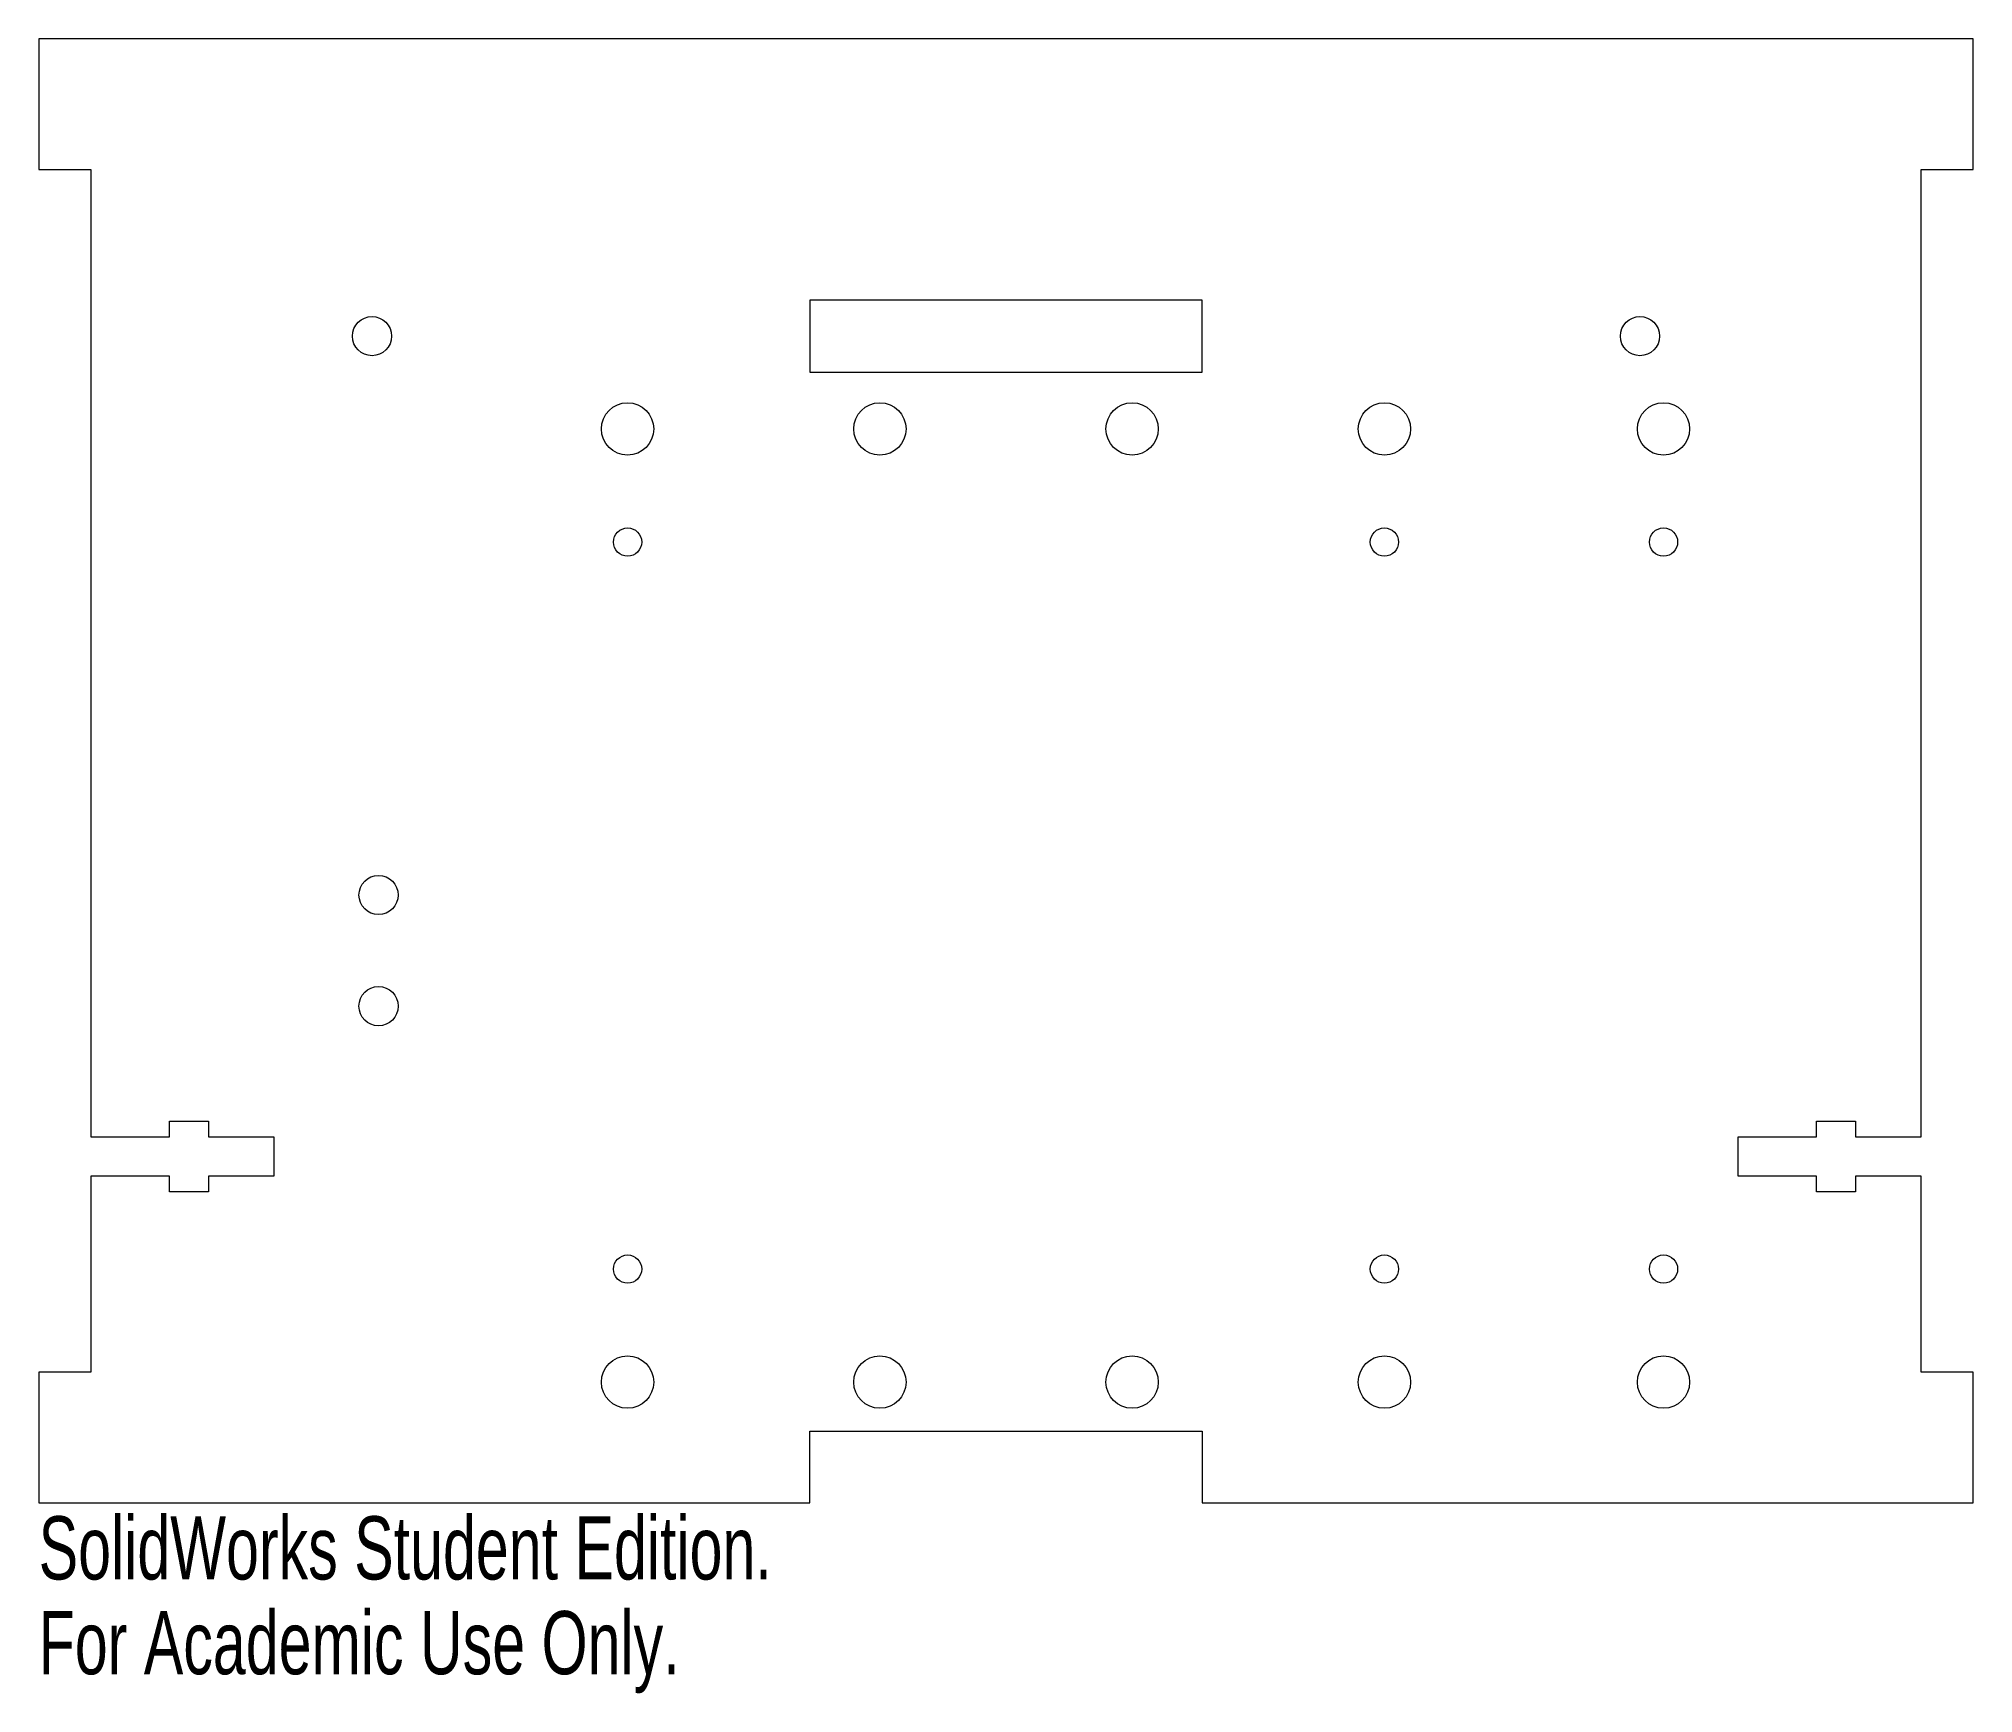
# Model space of a CAD drawing. Header units: millimetres. Extents: x -4 to 144, y -15 to 112.
import ezdxf

# ---------------------------------------------------------------- set-up
doc = ezdxf.new("R2010")
doc.units = ezdxf.units.MM
doc.styles.add('SLDTEXTSTYLE0', font='TXT', dxfattribs={"width": 0.7})

msp = doc.modelspace()

# ---------------------------------------------------------------- linework, layer by layer
at = {"color": 7, "linetype": 'Continuous', "lineweight": 15}
for p, q in [((-4, 112), (-4, 102)), ((144, 112), (-4, 112)), ((144, 102), (144, 112)), ((-4, 102), (0, 102)), ((0, 102), (0, 28)), ((140, 102), (144, 102)), ((140, 28), (140, 102)), ((85, 92), (55, 92)), ((55, 92), (55, 86.5)), ((85, 86.5), (85, 92)), ((55, 86.5), (85, 86.5)), ((6, 29.2), (9, 29.2)), ((6, 28), (6, 29.2)), ((9, 29.2), (9, 28)), ((132, 29.2), (135, 29.2)), ((132, 28), (132, 29.2)), ((135, 29.2), (135, 28)), ((0, 28), (6, 28)), ((9, 28), (14, 28)), ((14, 28), (14, 25)), ((126, 28), (132, 28)), ((126, 25), (126, 28)), ((135, 28), (140, 28)), ((0, 25), (0, 10)), ((6, 25), (0, 25)), ((6, 23.8), (6, 25)), ((9, 23.8), (6, 23.8)), ((9, 25), (9, 23.8)), ((14, 25), (9, 25)), ((132, 25), (126, 25)), ((132, 23.8), (132, 25)), ((135, 23.8), (132, 23.8)), ((135, 25), (135, 23.8)), ((140, 25), (135, 25)), ((140, 10), (140, 25)), ((-4, 10), (-4, 0)), ((0, 10), (-4, 10)), ((144, 10), (140, 10)), ((144, 0), (144, 10)), ((55, 5.5), (85, 5.5)), ((55, 0), (55, 5.5)), ((85, 5.5), (85, 0)), ((-4, 0), (55, 0)), ((85, 0), (144, 0))]:
    msp.add_line(p, q, dxfattribs=at)
for centre, radius in [((21.5, 89.25), 1.5), ((118.5, 89.25), 1.5), ((41.05, 82.15), 2), ((60.35, 82.15), 2), ((79.65, 82.15), 2), ((98.95, 82.15), 2), ((120.3, 82.15), 2), ((41.05, 73.5), 1.08), ((98.95, 73.5), 1.08), ((120.3, 73.5), 1.08), ((22, 46.5), 1.5), ((22, 38), 1.5), ((41.05, 17.89), 1.08), ((98.95, 17.89), 1.08), ((120.3, 17.89), 1.08), ((41.05, 9.245), 2), ((60.35, 9.245), 2), ((79.65, 9.245), 2), ((98.95, 9.245), 2), ((120.3, 9.245), 2)]:
    msp.add_circle(centre, radius, dxfattribs=at)

# ---------------------------------------------------------------- texts
at = {"color": 7, "linetype": 'Continuous', "char_height": 4.83362, "attachment_point": 1, "style": 'SLDTEXTSTYLE0'}
for s, insert in [('SolidWorks Student Edition.', (-4, -1.02)), ('For Academic Use Only.', (-4, -8.27))]:
    msp.add_mtext(s, dxfattribs=dict(at, insert=insert))

doc.saveas('drawing.dxf')
